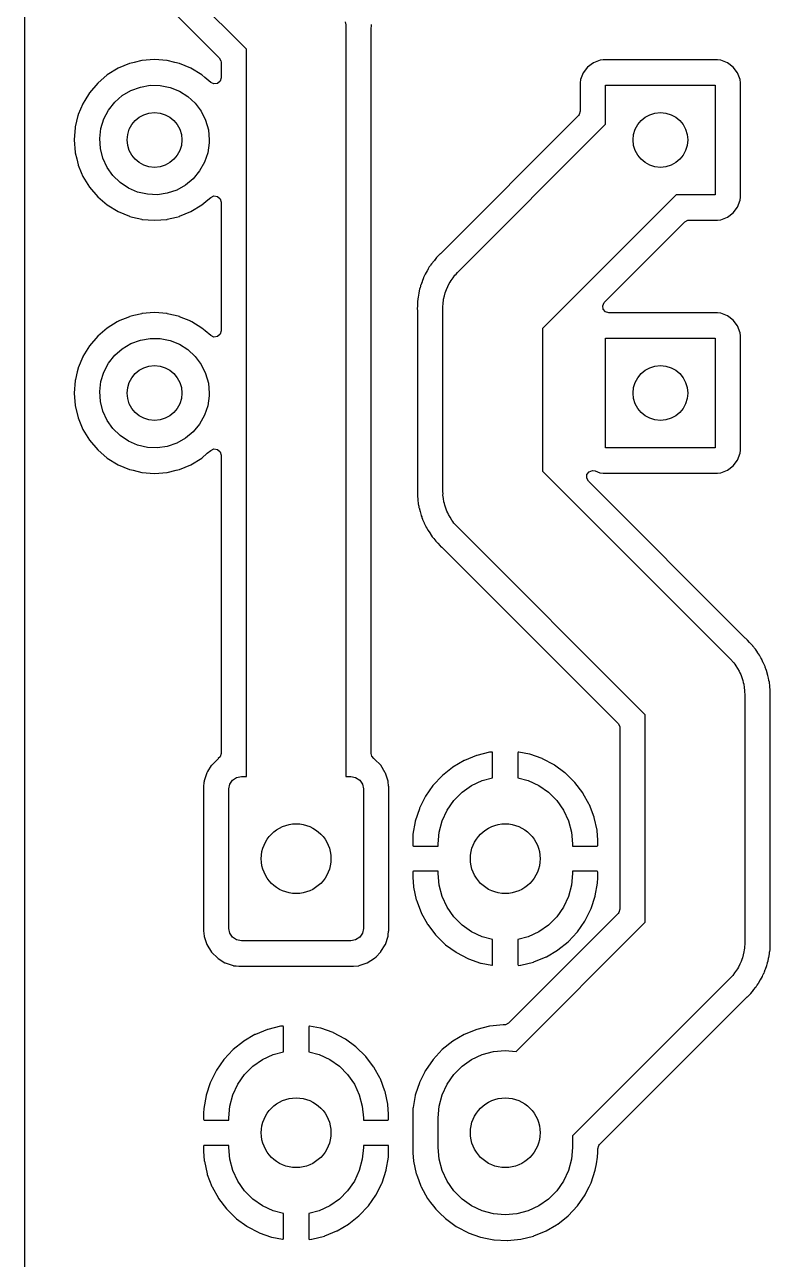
# Model space of a CAD drawing. Extents: x 80 to 223, y -132 to -72.
# Drawn here: x 80.26 to 95.24, y -118.79 to -94 of the extents above; entities that cross this region are included whole.
import ezdxf

# ---------------------------------------------------------------- set-up
doc = ezdxf.new("R2010")
doc.units = 0
doc.layers.add('BLACK', color=7, linetype='CONTINUOUS')

msp = doc.modelspace()

# ---------------------------------------------------------------- linework, layer by layer
at = {"layer": 'BLACK', "linetype": 'CONTINUOUS'}
for p, q in [((80.2645, -127.209), (80.2645, -76.5072)), ((84.716, -94.4962), (82.4828, -92.263)), ((82.22, -92.7193), (84.1706, -94.6699)), ((86.7021, -93.9452), (86.7133, -94.0088)), ((86.7133, -94.0088), (86.7123, -94.0455)), ((86.7123, -94.0455), (86.716, -94.082)), ((86.716, -94.082), (86.716, -109.094)), ((87.2245, -94.1025), (87.2272, -94.0078)), ((87.2245, -94.106), (87.2245, -94.1025)), ((87.2245, -108.634), (87.2245, -94.106)), ((87.2272, -94.0078), (87.2273, -94.0028)), ((87.2272, -94.0078), (87.2272, -94.0078)), ((84.716, -109.094), (84.716, -94.4962)), ((82.1395, -94.8804), (81.9236, -95.0127)), ((82.1441, -94.8785), (82.1395, -94.8804)), ((82.3688, -94.7854), (82.1441, -94.8785)), ((82.1441, -94.8785), (82.1441, -94.8785)), ((82.3734, -94.7835), (82.3688, -94.7854)), ((82.3688, -94.7854), (82.3688, -94.7854)), ((82.4609, -94.7625), (82.3734, -94.7835)), ((82.6148, -94.7255), (82.4609, -94.7625)), ((82.6196, -94.7244), (82.6148, -94.7255)), ((82.6148, -94.7255), (82.6148, -94.7255)), ((82.872, -94.7045), (82.6196, -94.7244)), ((83.1244, -94.7244), (82.872, -94.7045)), ((83.1292, -94.7255), (83.1244, -94.7244)), ((83.2831, -94.7625), (83.1292, -94.7255)), ((83.1292, -94.7255), (83.1292, -94.7255)), ((83.3706, -94.7835), (83.2831, -94.7625)), ((83.3752, -94.7854), (83.3706, -94.7835)), ((83.5999, -94.8785), (83.3752, -94.7854)), ((83.3752, -94.7854), (83.3752, -94.7854)), ((83.6045, -94.8804), (83.5999, -94.8785)), ((83.5999, -94.8785), (83.5999, -94.8785)), ((83.8204, -95.0127), (83.6045, -94.8804)), ((84.1706, -94.6699), (84.2046, -94.7322)), ((84.2046, -94.7322), (84.2075, -94.759)), ((84.2075, -94.759), (84.2075, -95.07)), ((91.5687, -94.8547), (91.4814, -94.9713)), ((91.6853, -94.7674), (91.5687, -94.8547)), ((91.8217, -94.7163), (91.6853, -94.7674)), ((91.8839, -94.7095), (91.8217, -94.7163)), ((94.1801, -94.7095), (91.8839, -94.7095)), ((94.2423, -94.7163), (94.1801, -94.7095)), ((94.3787, -94.7674), (94.2423, -94.7163)), ((94.4953, -94.8547), (94.3787, -94.7674)), ((94.5826, -94.9713), (94.4953, -94.8547)), ((81.9236, -95.0127), (81.7311, -95.1771)), ((83.8828, -95.066), (83.8204, -95.0127)), ((83.9997, -95.1658), (83.8828, -95.066)), ((84.1875, -95.1381), (84.1338, -95.1846)), ((84.2075, -95.07), (84.1875, -95.1381)), ((91.4303, -95.1077), (91.4235, -95.1699)), ((91.4814, -94.9713), (91.4303, -95.1077)), ((94.6337, -95.1077), (94.5826, -94.9713)), ((94.6405, -95.1699), (94.6337, -95.1077)), ((81.5667, -95.3696), (81.4709, -95.526)), ((81.7311, -95.1771), (81.5667, -95.3696)), ((82.2254, -95.4281), (82.3984, -95.3252)), ((82.3984, -95.3252), (82.5873, -95.2555)), ((82.5873, -95.2555), (82.7857, -95.2214)), ((82.7857, -95.2214), (82.987, -95.224)), ((82.987, -95.224), (83.1844, -95.2633)), ((83.1844, -95.2633), (83.3714, -95.3379)), ((83.3714, -95.3379), (83.5416, -95.4453)), ((84.0636, -95.1947), (83.9997, -95.1658)), ((84.1338, -95.1846), (84.0636, -95.1947)), ((91.4235, -95.1699), (91.4235, -95.741)), ((91.932, -96.0038), (91.932, -95.218)), ((91.932, -95.218), (94.132, -95.218)), ((94.132, -95.218), (94.132, -97.418)), ((94.6405, -97.4661), (94.6405, -95.1699)), ((81.4325, -95.5901), (81.3418, -95.8091)), ((81.4344, -95.5855), (81.4325, -95.5901)), ((81.4325, -95.5901), (81.4325, -95.5901)), ((81.4375, -95.5804), (81.4344, -95.5855)), ((81.4709, -95.526), (81.4375, -95.5804)), ((81.9495, -95.7189), (82.0741, -95.5608)), ((82.0741, -95.5608), (82.2254, -95.4281)), ((83.5416, -95.4453), (83.6895, -95.582)), ((83.6895, -95.582), (83.8099, -95.7433)), ((81.335, -95.8299), (81.2814, -96.0531)), ((81.3375, -95.8194), (81.335, -95.8299)), ((81.3418, -95.8091), (81.3375, -95.8194)), ((81.796, -96.0893), (81.8557, -95.897)), ((81.8557, -95.897), (81.9495, -95.7189)), ((83.8099, -95.7433), (83.8989, -95.9238)), ((91.3866, -95.8301), (88.6123, -98.6043)), ((91.4035, -95.8091), (91.3866, -95.8301)), ((91.4235, -95.741), (91.4035, -95.8091)), ((81.2784, -96.0656), (81.2585, -96.318)), ((81.2814, -96.0531), (81.2784, -96.0656)), ((81.7724, -96.2892), (81.796, -96.0893)), ((83.8989, -95.9238), (83.9536, -96.1175)), ((83.9536, -96.1175), (83.972, -96.318)), ((88.9549, -98.9809), (91.932, -96.0038)), ((81.2585, -96.318), (81.2784, -96.5704)), ((81.7855, -96.4901), (81.7724, -96.2892)), ((83.9705, -96.3756), (83.9416, -96.5748)), ((83.972, -96.318), (83.9705, -96.3756)), ((81.2784, -96.5704), (81.2795, -96.5752)), ((81.2795, -96.5752), (81.2795, -96.5752)), ((81.2795, -96.5752), (81.3089, -96.6973)), ((81.8351, -96.6852), (81.7855, -96.4901)), ((83.9416, -96.5748), (83.8769, -96.7654)), ((81.3089, -96.6973), (81.3375, -96.8166)), ((81.3375, -96.8166), (81.3394, -96.8212)), ((81.3394, -96.8212), (81.3394, -96.8212)), ((81.3394, -96.8212), (81.4021, -96.9726)), ((81.9194, -96.868), (81.8351, -96.6852)), ((82.0356, -97.0324), (81.9194, -96.868)), ((83.8769, -96.7654), (83.7785, -96.941)), ((81.4021, -96.9726), (81.4344, -97.0505)), ((81.4344, -97.0505), (81.5667, -97.2664)), ((82.1797, -97.1729), (82.0356, -97.0324)), ((83.6498, -97.0958), (83.495, -97.2245)), ((83.7785, -96.941), (83.6498, -97.0958)), ((81.5667, -97.2664), (81.7311, -97.4589)), ((82.3471, -97.2847), (82.1797, -97.1729)), ((82.5321, -97.3642), (82.3471, -97.2847)), ((82.7284, -97.4086), (82.5321, -97.3642)), ((83.3194, -97.3229), (83.1288, -97.3876)), ((83.495, -97.2245), (83.3194, -97.3229)), ((81.7311, -97.4589), (81.9236, -97.6233)), ((81.9236, -97.6233), (82.1395, -97.7556)), ((82.9296, -97.4165), (82.7284, -97.4086)), ((83.1288, -97.3876), (82.9296, -97.4165)), ((83.6045, -97.7556), (83.8204, -97.6233)), ((83.8204, -97.6233), (83.9396, -97.5215)), ((83.9396, -97.5215), (83.9997, -97.4702)), ((83.9997, -97.4702), (84.0645, -97.4412)), ((84.0645, -97.4412), (84.1347, -97.4518)), ((84.1347, -97.4518), (84.188, -97.4986)), ((84.188, -97.4986), (84.2075, -97.566)), ((84.2075, -97.566), (84.2075, -100.15)), ((93.3462, -97.418), (90.662, -100.102)), ((94.132, -97.418), (93.3462, -97.418)), ((94.5826, -97.6647), (94.6337, -97.5283)), ((94.6337, -97.5283), (94.6405, -97.4661)), ((82.1395, -97.7556), (82.1441, -97.7575)), ((82.1441, -97.7575), (82.1441, -97.7575)), ((82.1441, -97.7575), (82.3688, -97.8506)), ((82.3688, -97.8506), (82.3734, -97.8525)), ((82.3734, -97.8525), (82.4325, -97.8667)), ((82.4325, -97.8667), (82.6148, -97.9105)), ((83.1292, -97.9105), (83.3115, -97.8667)), ((83.3115, -97.8667), (83.3706, -97.8525)), ((83.3706, -97.8525), (83.3752, -97.8506)), ((83.3752, -97.8506), (83.5999, -97.7575)), ((83.5999, -97.7575), (83.6045, -97.7556)), ((83.5999, -97.7575), (83.5999, -97.7575)), ((94.2423, -97.9197), (94.3787, -97.8686)), ((94.3787, -97.8686), (94.4953, -97.7813)), ((94.4953, -97.7813), (94.5826, -97.6647)), ((82.6148, -97.9105), (82.6148, -97.9105)), ((82.6148, -97.9105), (82.6196, -97.9116)), ((82.6196, -97.9116), (82.872, -97.9315)), ((82.872, -97.9315), (83.1244, -97.9116)), ((83.1244, -97.9116), (83.1292, -97.9105)), ((83.1292, -97.9105), (83.1292, -97.9105)), ((91.9089, -99.5744), (93.5199, -97.9634)), ((93.5199, -97.9634), (93.5822, -97.9294)), ((93.5822, -97.9294), (93.609, -97.9265)), ((93.609, -97.9265), (94.1801, -97.9265)), ((94.1801, -97.9265), (94.2423, -97.9197)), ((88.6098, -98.6068), (88.5672, -98.6471)), ((88.6123, -98.6043), (88.6098, -98.6068)), ((88.3899, -98.8682), (88.37, -98.9052)), ((88.4098, -98.8421), (88.3899, -98.8682)), ((88.4175, -98.8308), (88.4098, -98.8421)), ((88.4319, -98.807), (88.4175, -98.8308)), ((88.4345, -98.8027), (88.4319, -98.807)), ((88.4319, -98.807), (88.4319, -98.807)), ((88.4854, -98.7429), (88.4345, -98.8027)), ((88.4896, -98.7378), (88.4854, -98.7429)), ((88.4922, -98.7344), (88.4896, -98.7378)), ((88.5373, -98.6753), (88.4922, -98.7344)), ((88.5672, -98.6471), (88.5373, -98.6753)), ((88.2735, -99.0869), (88.2496, -99.1564)), ((88.2752, -99.0821), (88.2735, -99.0869)), ((88.2735, -99.0869), (88.2735, -99.0869)), ((88.2907, -99.0532), (88.2752, -99.0821)), ((88.2965, -99.0408), (88.2907, -99.0532)), ((88.3069, -99.015), (88.2965, -99.0408)), ((88.3088, -99.0104), (88.3069, -99.015)), ((88.3495, -98.9431), (88.3088, -99.0104)), ((88.3528, -98.9374), (88.3495, -98.9431)), ((88.37, -98.9052), (88.3528, -98.9374)), ((88.8272, -99.1375), (88.868, -99.0875)), ((88.868, -99.0875), (88.905, -99.0346)), ((88.905, -99.0346), (88.9317, -99.0093)), ((88.9317, -99.0093), (88.9549, -98.9809)), ((88.1961, -99.3116), (88.1828, -99.3891)), ((88.2068, -99.2806), (88.1961, -99.3116)), ((88.2106, -99.2675), (88.2068, -99.2806)), ((88.2167, -99.2404), (88.2106, -99.2675)), ((88.2178, -99.2354), (88.2167, -99.2404)), ((88.2473, -99.1626), (88.2178, -99.2354)), ((88.2496, -99.1564), (88.2473, -99.1626)), ((88.7088, -99.3856), (88.7234, -99.3519)), ((88.7234, -99.3519), (88.7335, -99.3166)), ((88.7335, -99.3166), (88.7634, -99.2594)), ((88.7634, -99.2594), (88.7891, -99.2001)), ((88.7891, -99.2001), (88.8101, -99.1701)), ((88.8101, -99.1701), (88.8272, -99.1375)), ((88.1538, -99.5744), (88.1535, -99.5799)), ((88.1535, -99.5799), (88.1535, -99.6361)), ((88.1546, -99.5548), (88.1538, -99.5744)), ((88.1548, -99.5508), (88.1546, -99.5548)), ((88.1546, -99.5548), (88.1546, -99.5548)), ((88.1604, -99.5185), (88.1548, -99.5508)), ((88.162, -99.505), (88.1604, -99.5185)), ((88.1641, -99.4721), (88.162, -99.505)), ((88.1815, -99.3955), (88.1641, -99.4721)), ((88.1828, -99.3891), (88.1815, -99.3955)), ((88.662, -99.688), (88.6675, -99.5835)), ((88.6675, -99.5835), (88.675, -99.5475)), ((88.675, -99.5475), (88.6778, -99.5109)), ((88.6778, -99.5109), (88.6956, -99.4488)), ((88.6956, -99.4488), (88.7088, -99.3856)), ((91.8733, -99.6456), (91.9028, -99.581)), ((91.9028, -99.581), (91.9089, -99.5744)), ((82.3734, -99.8635), (82.3688, -99.8654)), ((82.458, -99.8432), (82.3734, -99.8635)), ((82.6148, -99.8055), (82.458, -99.8432)), ((82.6196, -99.8044), (82.6148, -99.8055)), ((82.6148, -99.8055), (82.6148, -99.8055)), ((82.872, -99.7845), (82.6196, -99.8044)), ((83.1244, -99.8044), (82.872, -99.7845)), ((83.1292, -99.8055), (83.1244, -99.8044)), ((83.286, -99.8432), (83.1292, -99.8055)), ((83.1292, -99.8055), (83.1292, -99.8055)), ((83.3706, -99.8635), (83.286, -99.8432)), ((83.3752, -99.8654), (83.3706, -99.8635)), ((88.1533, -99.644), (88.1488, -99.7144)), ((88.1488, -99.7144), (88.1504, -99.7306)), ((88.1504, -99.7306), (88.1529, -99.756)), ((88.1529, -99.756), (88.1535, -99.7683)), ((88.1535, -99.6361), (88.1533, -99.644)), ((88.1535, -99.7683), (88.1535, -103.354)), ((88.662, -103.378), (88.662, -99.688)), ((91.8834, -99.7158), (91.8733, -99.6456)), ((91.9299, -99.7695), (91.8834, -99.7158)), ((91.998, -99.7895), (91.9299, -99.7695)), ((94.1801, -99.7895), (91.998, -99.7895)), ((94.2423, -99.7963), (94.1801, -99.7895)), ((94.3787, -99.8474), (94.2423, -99.7963)), ((94.4953, -99.9347), (94.3787, -99.8474)), ((81.9236, -100.093), (81.7311, -100.257)), ((82.1218, -99.9712), (81.9236, -100.093)), ((82.1353, -99.963), (82.1218, -99.9712)), ((82.1395, -99.9604), (82.1353, -99.963)), ((82.1441, -99.9585), (82.1395, -99.9604)), ((82.3688, -99.8654), (82.1441, -99.9585)), ((82.1441, -99.9585), (82.1441, -99.9585)), ((82.3688, -99.8654), (82.3688, -99.8654)), ((83.5999, -99.9585), (83.3752, -99.8654)), ((83.3752, -99.8654), (83.3752, -99.8654)), ((83.6045, -99.9604), (83.5999, -99.9585)), ((83.5999, -99.9585), (83.5999, -99.9585)), ((83.6087, -99.963), (83.6045, -99.9604)), ((83.6222, -99.9712), (83.6087, -99.963)), ((83.8204, -100.093), (83.6222, -99.9712)), ((83.8875, -100.15), (83.8204, -100.093)), ((90.662, -100.102), (90.662, -102.964)), ((94.5826, -100.051), (94.4953, -99.9347)), ((94.6337, -100.188), (94.5826, -100.051)), ((81.7311, -100.257), (81.5667, -100.45)), ((82.3984, -100.405), (82.5873, -100.335)), ((82.5873, -100.335), (82.7857, -100.301)), ((82.7857, -100.301), (82.987, -100.304)), ((82.987, -100.304), (83.1844, -100.343)), ((83.1844, -100.343), (83.3714, -100.418)), ((83.9997, -100.246), (83.8875, -100.15)), ((84.0636, -100.275), (83.9997, -100.246)), ((84.1338, -100.265), (84.0636, -100.275)), ((84.1875, -100.218), (84.1338, -100.265)), ((84.2075, -100.15), (84.1875, -100.218)), ((91.932, -102.498), (91.932, -100.298)), ((91.932, -100.298), (94.132, -100.298)), ((94.132, -100.298), (94.132, -102.498)), ((94.6405, -100.25), (94.6337, -100.188)), ((94.6405, -102.546), (94.6405, -100.25)), ((81.5667, -100.45), (81.4344, -100.665)), ((82.0741, -100.641), (82.2254, -100.508)), ((82.2254, -100.508), (82.3984, -100.405)), ((83.3714, -100.418), (83.5416, -100.525)), ((83.5416, -100.525), (83.6895, -100.662)), ((81.4325, -100.67), (81.3394, -100.895)), ((81.4344, -100.665), (81.4325, -100.67)), ((81.4325, -100.67), (81.4325, -100.67)), ((81.8557, -100.977), (81.9495, -100.799)), ((81.9495, -100.799), (82.0741, -100.641)), ((83.6895, -100.662), (83.8099, -100.823)), ((83.8099, -100.823), (83.8989, -101.004)), ((81.3195, -100.975), (81.2831, -101.126)), ((81.3375, -100.899), (81.3195, -100.975)), ((81.3394, -100.895), (81.3375, -100.899)), ((81.796, -101.169), (81.8557, -100.977)), ((83.8989, -101.004), (83.9536, -101.198)), ((81.2784, -101.146), (81.2585, -101.398)), ((81.2831, -101.126), (81.2784, -101.146)), ((81.7724, -101.369), (81.796, -101.169)), ((83.9536, -101.198), (83.972, -101.398)), ((81.2585, -101.398), (81.2784, -101.65)), ((81.7855, -101.57), (81.7724, -101.369)), ((81.8351, -101.765), (81.7855, -101.57)), ((83.9705, -101.456), (83.9416, -101.655)), ((83.972, -101.398), (83.9705, -101.456)), ((81.2784, -101.65), (81.3375, -101.897)), ((81.9194, -101.948), (81.8351, -101.765)), ((83.8769, -101.845), (83.7785, -102.021)), ((83.9416, -101.655), (83.8769, -101.845)), ((81.3375, -101.897), (81.4344, -102.131)), ((82.0356, -102.112), (81.9194, -101.948)), ((83.7785, -102.021), (83.6498, -102.176)), ((81.4344, -102.131), (81.5667, -102.346)), ((82.1797, -102.253), (82.0356, -102.112)), ((82.3471, -102.365), (82.1797, -102.253)), ((83.495, -102.305), (83.3194, -102.403)), ((83.6498, -102.176), (83.495, -102.305)), ((81.5667, -102.346), (81.7311, -102.539)), ((81.7311, -102.539), (81.9236, -102.703)), ((82.5321, -102.444), (82.3471, -102.365)), ((82.7284, -102.489), (82.5321, -102.444)), ((82.9296, -102.496), (82.7284, -102.489)), ((83.1288, -102.468), (82.9296, -102.496)), ((83.3194, -102.403), (83.1288, -102.468)), ((83.9316, -102.608), (83.9997, -102.55)), ((83.9997, -102.55), (84.0645, -102.521)), ((84.0645, -102.521), (84.1347, -102.532)), ((84.1347, -102.532), (84.188, -102.579)), ((84.188, -102.579), (84.2075, -102.646)), ((94.132, -102.498), (91.932, -102.498)), ((94.6337, -102.608), (94.6405, -102.546)), ((81.9236, -102.703), (82.1395, -102.836)), ((82.1395, -102.836), (82.1441, -102.838)), ((82.1441, -102.838), (82.1441, -102.838)), ((82.1441, -102.838), (82.3688, -102.931)), ((83.3752, -102.931), (83.5999, -102.838)), ((83.5999, -102.838), (83.6045, -102.836)), ((83.5999, -102.838), (83.5999, -102.838)), ((83.6045, -102.836), (83.8204, -102.703)), ((83.8204, -102.703), (83.9316, -102.608)), ((84.2075, -102.646), (84.2075, -108.635)), ((94.4953, -102.861), (94.5826, -102.745)), ((94.5826, -102.745), (94.6337, -102.608)), ((82.3688, -102.931), (82.3734, -102.933)), ((82.3734, -102.933), (82.4405, -102.949)), ((82.4405, -102.949), (82.6148, -102.99)), ((82.6148, -102.99), (82.6148, -102.99)), ((82.6148, -102.99), (82.6196, -102.992)), ((82.6196, -102.992), (82.872, -103.011)), ((82.872, -103.011), (83.1244, -102.992)), ((83.1244, -102.992), (83.1292, -102.99)), ((83.1292, -102.99), (83.3035, -102.949)), ((83.1292, -102.99), (83.1292, -102.99)), ((83.3035, -102.949), (83.3706, -102.933)), ((83.3706, -102.933), (83.3752, -102.931)), ((90.662, -102.964), (94.4331, -106.735)), ((91.5516, -103.106), (91.5567, -103.035)), ((91.5567, -103.035), (91.5993, -102.978)), ((91.5993, -102.978), (91.6658, -102.954)), ((91.6658, -102.954), (91.719, -102.961)), ((91.719, -102.961), (91.8143, -102.997)), ((91.8143, -102.997), (91.8143, -102.997)), ((91.8143, -102.997), (91.8217, -103)), ((91.8217, -103), (91.8839, -103.006)), ((91.8839, -103.006), (94.1801, -103.006)), ((94.1801, -103.006), (94.2423, -103)), ((94.2423, -103), (94.3787, -102.949)), ((94.3787, -102.949), (94.4953, -102.861)), ((91.5857, -103.168), (91.5516, -103.106)), ((94.7359, -106.319), (91.5857, -103.168)), ((88.1535, -103.358), (88.1507, -103.457)), ((88.1507, -103.457), (88.1513, -103.462)), ((88.1513, -103.462), (88.1611, -103.535)), ((88.1535, -103.354), (88.1535, -103.358)), ((88.1611, -103.535), (88.1618, -103.542)), ((88.1618, -103.542), (88.1681, -103.62)), ((88.6657, -103.415), (88.662, -103.378)), ((88.6647, -103.451), (88.6657, -103.415)), ((88.6759, -103.515), (88.6647, -103.451)), ((88.6824, -103.579), (88.6759, -103.515)), ((88.6934, -103.614), (88.6824, -103.579)), ((88.1681, -103.62), (88.1759, -103.652)), ((88.1759, -103.652), (88.1784, -103.665)), ((88.1784, -103.665), (88.1828, -103.698)), ((88.1828, -103.698), (88.1842, -103.703)), ((88.1842, -103.703), (88.1842, -103.703)), ((88.1842, -103.703), (88.2055, -103.773)), ((88.2055, -103.773), (88.2072, -103.779)), ((88.2072, -103.779), (88.226, -103.856)), ((88.6998, -103.65), (88.6934, -103.614)), ((88.7236, -103.71), (88.6998, -103.65)), ((88.7429, -103.772), (88.7236, -103.71)), ((88.7607, -103.804), (88.7429, -103.772)), ((88.7742, -103.838), (88.7607, -103.804)), ((88.226, -103.856), (88.2279, -103.86)), ((88.2279, -103.86), (88.2388, -103.886)), ((88.2388, -103.886), (88.2434, -103.899)), ((88.2434, -103.899), (88.2529, -103.93)), ((88.2529, -103.93), (88.2552, -103.935)), ((88.2552, -103.935), (88.2552, -103.935)), ((88.2552, -103.935), (88.2874, -104.001)), ((88.2874, -104.001), (88.2901, -104.007)), ((88.2901, -104.007), (88.3208, -104.079)), ((88.8095, -103.892), (88.7742, -103.838)), ((88.8409, -103.949), (88.8095, -103.892)), ((88.8647, -103.977), (88.8409, -103.949)), ((88.8849, -104.007), (88.8647, -103.977)), ((88.9549, -104.085), (88.8849, -104.007)), ((88.3208, -104.079), (88.3235, -104.083)), ((88.3235, -104.083), (88.3383, -104.107)), ((88.3383, -104.107), (88.3449, -104.119)), ((88.3449, -104.119), (88.3593, -104.148)), ((88.3593, -104.148), (88.3623, -104.153)), ((88.3623, -104.153), (88.3623, -104.153)), ((88.3623, -104.153), (88.4046, -104.213)), ((88.4046, -104.213), (88.4083, -104.218)), ((88.4083, -104.218), (88.4502, -104.285)), ((88.4502, -104.285), (88.4535, -104.288)), ((88.4535, -104.288), (88.4535, -104.288)), ((88.4535, -104.288), (88.4719, -104.309)), ((88.4719, -104.309), (88.4803, -104.32)), ((88.4803, -104.32), (88.4993, -104.347)), ((92.726, -107.856), (88.9549, -104.085)), ((88.4993, -104.347), (88.5189, -104.368)), ((88.5189, -104.368), (88.5586, -104.408)), ((88.5586, -104.408), (88.564, -104.414)), ((88.564, -104.414), (88.6073, -104.463)), ((88.6073, -104.463), (88.6074, -104.463)), ((88.6074, -104.463), (88.6107, -104.467)), ((88.6107, -104.467), (88.6146, -104.47)), ((88.6146, -104.47), (88.6146, -104.47)), ((88.6146, -104.47), (88.643, -104.493)), ((88.643, -104.493), (88.6521, -104.501)), ((88.6521, -104.501), (92.1806, -108.03)), ((94.745, -106.327), (94.7359, -106.319)), ((94.7773, -106.353), (94.745, -106.327)), ((94.7806, -106.357), (94.7773, -106.353)), ((94.824, -106.406), (94.7806, -106.357)), ((94.7806, -106.357), (94.7806, -106.357)), ((94.8294, -106.412), (94.824, -106.406)), ((94.8691, -106.452), (94.8294, -106.412)), ((94.8887, -106.473), (94.8691, -106.452)), ((94.891, -106.476), (94.8887, -106.473)), ((94.9077, -106.5), (94.891, -106.476)), ((94.9161, -106.511), (94.9077, -106.5)), ((94.9345, -106.532), (94.9161, -106.511)), ((94.9378, -106.535), (94.9345, -106.532)), ((94.9345, -106.532), (94.9345, -106.532)), ((94.9405, -106.54), (94.9378, -106.535)), ((94.9797, -106.602), (94.9405, -106.54)), ((94.9405, -106.54), (94.9405, -106.54)), ((94.4331, -106.735), (94.5031, -106.813)), ((94.9834, -106.607), (94.9797, -106.602)), ((95.0218, -106.662), (94.9834, -106.607)), ((95.0287, -106.672), (95.0218, -106.662)), ((95.0431, -106.701), (95.0287, -106.672)), ((95.0497, -106.713), (95.0431, -106.701)), ((95.0672, -106.741), (95.0497, -106.713)), ((95.0692, -106.745), (95.0672, -106.741)), ((95.0979, -106.813), (95.0692, -106.745)), ((94.5031, -106.813), (94.5233, -106.843)), ((94.5233, -106.843), (94.5471, -106.871)), ((94.5471, -106.871), (94.5785, -106.928)), ((94.5785, -106.928), (94.6138, -106.982)), ((94.6138, -106.982), (94.6273, -107.016)), ((94.6273, -107.016), (94.6451, -107.048)), ((94.6451, -107.048), (94.6644, -107.11)), ((95.1006, -106.819), (95.0979, -106.813)), ((95.1328, -106.885), (95.1006, -106.819)), ((95.1351, -106.89), (95.1328, -106.885)), ((95.1328, -106.885), (95.1328, -106.885)), ((95.1384, -106.901), (95.1351, -106.89)), ((95.1446, -106.921), (95.1384, -106.901)), ((95.1492, -106.934), (95.1446, -106.921)), ((95.162, -106.964), (95.1492, -106.934)), ((95.1632, -106.969), (95.162, -106.964)), ((95.1808, -107.041), (95.1632, -106.969)), ((95.1825, -107.047), (95.1808, -107.041)), ((95.1893, -107.07), (95.1825, -107.047)), ((94.6644, -107.11), (94.6882, -107.17)), ((94.6882, -107.17), (94.6946, -107.206)), ((94.6946, -107.206), (94.7056, -107.241)), ((94.7056, -107.241), (94.7121, -107.305)), ((95.2052, -107.122), (95.1893, -107.07)), ((95.2059, -107.127), (95.2052, -107.122)), ((95.2096, -107.155), (95.2059, -107.127)), ((95.2121, -107.168), (95.2096, -107.155)), ((95.2199, -107.2), (95.2121, -107.168)), ((95.2203, -107.205), (95.2199, -107.2)), ((95.2262, -107.278), (95.2203, -107.205)), ((95.2203, -107.205), (95.2203, -107.205)), ((95.2269, -107.285), (95.2262, -107.278)), ((95.2373, -107.363), (95.2269, -107.285)), ((94.7121, -107.305), (94.7233, -107.369)), ((94.7233, -107.369), (94.7223, -107.405)), ((94.7223, -107.405), (94.726, -107.442)), ((94.726, -107.442), (94.726, -112.434)), ((95.2345, -107.462), (95.2372, -107.368)), ((95.2345, -107.466), (95.2345, -107.462)), ((95.2345, -112.354), (95.2345, -107.466)), ((95.2372, -107.368), (95.2373, -107.363)), ((95.2372, -107.368), (95.2372, -107.368)), ((92.1806, -108.03), (92.2146, -108.092)), ((92.726, -112.02), (92.726, -107.856)), ((92.2146, -108.092), (92.2175, -108.119)), ((92.2175, -108.119), (92.2175, -111.757)), ((84.1417, -108.746), (84.0167, -108.871)), ((84.1479, -108.742), (84.1417, -108.746)), ((84.1536, -108.737), (84.1479, -108.742)), ((84.1875, -108.703), (84.1531, -108.736)), ((84.1531, -108.736), (84.1536, -108.737)), ((84.2075, -108.635), (84.1875, -108.703)), ((87.2369, -108.689), (87.2245, -108.634)), ((87.2784, -108.735), (87.2369, -108.689)), ((87.2773, -108.736), (87.2784, -108.735)), ((87.2831, -108.741), (87.2773, -108.736)), ((87.2893, -108.745), (87.2831, -108.741)), ((87.4145, -108.87), (87.2893, -108.745)), ((89.0895, -108.775), (88.8647, -108.906)), ((89.0977, -108.771), (89.0895, -108.775)), ((89.3392, -108.673), (89.0977, -108.771)), ((89.3478, -108.67), (89.3392, -108.673)), ((89.6009, -108.608), (89.3478, -108.67)), ((89.6099, -108.607), (89.6009, -108.608)), ((89.6455, -108.603), (89.6099, -108.607)), ((89.6577, -108.605), (89.6455, -108.603)), ((89.662, -108.62), (89.6577, -108.605)), ((89.662, -109.12), (89.662, -108.62)), ((90.1749, -108.605), (90.17, -108.62)), ((90.17, -108.62), (90.17, -109.12)), ((90.1878, -108.604), (90.1749, -108.605)), ((90.4031, -108.646), (90.1878, -108.604)), ((90.4119, -108.649), (90.4031, -108.646)), ((90.6575, -108.735), (90.4119, -108.649)), ((90.6659, -108.739), (90.6575, -108.735)), ((90.8964, -108.86), (90.6659, -108.739)), ((83.9239, -109.021), (83.9113, -109.059)), ((83.9391, -108.997), (83.9239, -109.021)), ((84.0129, -108.877), (83.9391, -108.997)), ((84.0167, -108.871), (84.0129, -108.877)), ((84.0129, -108.877), (84.0129, -108.877)), ((87.5075, -109.02), (87.4145, -108.87)), ((87.5099, -109.027), (87.5075, -109.02)), ((87.5568, -109.168), (87.5099, -109.027)), ((88.8572, -108.912), (88.6538, -109.074)), ((88.8647, -108.906), (88.8572, -108.912)), ((90.9042, -108.865), (90.8964, -108.86)), ((91.1148, -109.018), (90.9042, -108.865)), ((91.1217, -109.024), (91.1148, -109.018)), ((91.308, -109.206), (91.1217, -109.024)), ((83.8654, -109.217), (83.8575, -109.294)), ((83.8675, -109.196), (83.8654, -109.217)), ((83.8682, -109.189), (83.8675, -109.196)), ((83.8675, -109.196), (83.8675, -109.196)), ((83.8712, -109.18), (83.8682, -109.189)), ((83.9113, -109.059), (83.8712, -109.18)), ((84.366, -109.344), (84.385, -109.248)), ((84.385, -109.248), (84.4392, -109.167)), ((84.4392, -109.167), (84.5203, -109.113)), ((84.5203, -109.113), (84.616, -109.094)), ((84.616, -109.094), (84.716, -109.094)), ((86.716, -109.094), (86.816, -109.094)), ((86.816, -109.094), (86.9117, -109.113)), ((86.9117, -109.113), (86.9928, -109.167)), ((86.9928, -109.167), (87.047, -109.248)), ((87.047, -109.248), (87.066, -109.344)), ((87.5635, -109.188), (87.5568, -109.168)), ((87.5642, -109.195), (87.5635, -109.188)), ((87.5742, -109.29), (87.5642, -109.195)), ((87.5642, -109.195), (87.5642, -109.195)), ((88.4636, -109.278), (88.3151, -109.492)), ((88.4693, -109.271), (88.4636, -109.278)), ((88.6471, -109.08), (88.4693, -109.271)), ((88.6538, -109.074), (88.6471, -109.08)), ((89.0482, -109.41), (89.241, -109.275)), ((89.241, -109.275), (89.4543, -109.175)), ((89.4543, -109.175), (89.662, -109.12)), ((90.17, -109.12), (90.3777, -109.175)), ((90.3777, -109.175), (90.591, -109.275)), ((90.591, -109.275), (90.7838, -109.41)), ((91.3141, -109.213), (91.308, -109.206)), ((91.4721, -109.42), (91.3141, -109.213)), ((83.8575, -109.294), (83.8575, -112.194)), ((84.366, -112.144), (84.366, -109.344)), ((87.066, -109.344), (87.066, -112.144)), ((87.5745, -109.294), (87.5742, -109.29)), ((87.5745, -112.194), (87.5745, -109.294)), ((88.3104, -109.5), (88.1944, -109.733)), ((88.3151, -109.492), (88.3104, -109.5)), ((88.8818, -109.576), (89.0482, -109.41)), ((90.7838, -109.41), (90.9502, -109.576)), ((91.4771, -109.428), (91.4721, -109.42)), ((91.6036, -109.656), (91.4771, -109.428)), ((88.1909, -109.741), (88.1098, -109.989)), ((88.1944, -109.733), (88.1909, -109.741)), ((88.6474, -109.982), (88.7469, -109.769)), ((88.7469, -109.769), (88.8818, -109.576)), ((90.9502, -109.576), (91.0851, -109.769)), ((91.0851, -109.769), (91.1846, -109.982)), ((91.6074, -109.664), (91.6036, -109.656)), ((91.6997, -109.908), (91.6074, -109.664)), ((88.1076, -109.998), (88.0629, -110.255)), ((88.1098, -109.989), (88.1076, -109.998)), ((88.5865, -110.21), (88.6474, -109.982)), ((91.1846, -109.982), (91.2455, -110.21)), ((91.7023, -109.916), (91.6997, -109.908)), ((91.7585, -110.171), (91.7023, -109.916)), ((88.062, -110.263), (88.0581, -110.343)), ((88.0629, -110.255), (88.062, -110.263)), ((88.566, -110.444), (88.5865, -110.21)), ((91.2455, -110.21), (91.266, -110.444)), ((91.7598, -110.18), (91.7585, -110.171)), ((91.7738, -110.373), (91.7598, -110.18)), ((88.0581, -110.343), (88.058, -110.346)), ((88.058, -110.346), (88.058, -110.472)), ((88.058, -110.472), (88.0625, -110.487)), ((88.0625, -110.487), (88.0639, -110.488)), ((88.0639, -110.488), (88.0715, -110.49)), ((88.0715, -110.49), (88.566, -110.49)), ((88.566, -110.49), (88.566, -110.444)), ((91.266, -110.444), (91.266, -110.49)), ((91.266, -110.49), (91.7559, -110.49)), ((91.7559, -110.49), (91.7711, -110.486)), ((91.7711, -110.486), (91.7723, -110.484)), ((91.7723, -110.484), (91.774, -110.476)), ((91.774, -110.378), (91.7738, -110.373)), ((91.774, -110.476), (91.774, -110.378)), ((88.0597, -111.004), (88.058, -111.012)), ((88.058, -111.012), (88.058, -111.11)), ((88.0609, -111.002), (88.0597, -111.004)), ((88.0761, -110.998), (88.0609, -111.002)), ((88.566, -110.998), (88.0761, -110.998)), ((88.566, -111.044), (88.566, -110.998)), ((91.7605, -110.998), (91.266, -110.998)), ((91.266, -110.998), (91.266, -111.044)), ((91.7681, -111), (91.7605, -110.998)), ((91.7695, -111.001), (91.7681, -111)), ((91.774, -111.016), (91.7695, -111.001)), ((91.774, -111.142), (91.774, -111.016)), ((88.058, -111.11), (88.0582, -111.115)), ((88.0582, -111.115), (88.0722, -111.308)), ((88.5865, -111.278), (88.566, -111.044)), ((91.266, -111.044), (91.2455, -111.278)), ((91.7244, -111.49), (91.7691, -111.233)), ((91.7691, -111.233), (91.7699, -111.225)), ((91.7699, -111.225), (91.7739, -111.145)), ((91.7739, -111.145), (91.774, -111.142)), ((88.0722, -111.308), (88.0735, -111.317)), ((88.0735, -111.317), (88.1297, -111.572)), ((88.6474, -111.506), (88.5865, -111.278)), ((88.7469, -111.719), (88.6474, -111.506)), ((91.1846, -111.506), (91.0851, -111.719)), ((91.2455, -111.278), (91.1846, -111.506)), ((91.6411, -111.747), (91.7222, -111.499)), ((91.7222, -111.499), (91.7244, -111.49)), ((88.1297, -111.572), (88.1323, -111.58)), ((88.1323, -111.58), (88.2246, -111.824)), ((88.8818, -111.912), (88.7469, -111.719)), ((91.0851, -111.719), (90.9502, -111.912)), ((91.5216, -111.988), (91.6376, -111.755)), ((91.6376, -111.755), (91.6411, -111.747)), ((92.2175, -111.757), (92.1975, -111.825)), ((88.2246, -111.824), (88.2284, -111.832)), ((88.2284, -111.832), (88.3549, -112.06)), ((89.0482, -112.078), (88.8818, -111.912)), ((92.1806, -111.846), (89.9818, -114.045)), ((90.9502, -111.912), (90.7838, -112.078)), ((91.3684, -112.21), (91.5169, -111.996)), ((91.5169, -111.996), (91.5216, -111.988)), ((92.1975, -111.825), (92.1806, -111.846)), ((83.8575, -112.194), (83.8685, -112.3)), ((84.385, -112.24), (84.366, -112.144)), ((84.4392, -112.321), (84.385, -112.24)), ((87.047, -112.24), (86.9928, -112.321)), ((87.066, -112.144), (87.047, -112.24)), ((87.5663, -112.275), (87.5742, -112.198)), ((87.5742, -112.198), (87.5745, -112.194)), ((88.3549, -112.06), (88.3599, -112.068)), ((88.3599, -112.068), (88.5179, -112.275)), ((89.241, -112.213), (89.0482, -112.078)), ((89.4543, -112.313), (89.241, -112.213)), ((90.1328, -114.613), (92.726, -112.02)), ((90.591, -112.213), (90.3777, -112.313)), ((90.7838, -112.078), (90.591, -112.213)), ((91.1849, -112.408), (91.3627, -112.217)), ((91.3627, -112.217), (91.3684, -112.21)), ((83.8685, -112.3), (83.8707, -112.307)), ((83.8707, -112.307), (83.8707, -112.307)), ((83.8707, -112.307), (83.9105, -112.426)), ((83.9105, -112.426), (83.9244, -112.468)), ((83.9244, -112.468), (84.0175, -112.618)), ((84.5203, -112.375), (84.4392, -112.321)), ((84.616, -112.394), (84.5203, -112.375)), ((86.816, -112.394), (84.616, -112.394)), ((86.9117, -112.375), (86.816, -112.394)), ((86.9928, -112.321), (86.9117, -112.375)), ((87.4196, -112.61), (87.5043, -112.473)), ((87.5043, -112.473), (87.5081, -112.467)), ((87.5043, -112.473), (87.5043, -112.473)), ((87.5081, -112.467), (87.5638, -112.299)), ((87.5638, -112.299), (87.5663, -112.275)), ((88.5179, -112.275), (88.524, -112.282)), ((88.524, -112.282), (88.7103, -112.464)), ((88.7103, -112.464), (88.7172, -112.47)), ((88.7172, -112.47), (88.9278, -112.623)), ((89.662, -112.368), (89.4543, -112.313)), ((89.662, -112.868), (89.662, -112.368)), ((90.3777, -112.313), (90.17, -112.368)), ((90.17, -112.368), (90.17, -112.868)), ((90.9748, -112.576), (91.1782, -112.414)), ((91.1782, -112.414), (91.1849, -112.408)), ((94.726, -112.434), (94.7205, -112.539)), ((95.2351, -112.366), (95.2345, -112.354)), ((95.2345, -112.486), (95.2347, -112.478)), ((95.2345, -112.542), (95.2345, -112.486)), ((95.2347, -112.478), (95.2389, -112.413)), ((95.2392, -112.408), (95.2351, -112.366)), ((95.2389, -112.413), (95.2392, -112.408)), ((84.0175, -112.618), (84.1427, -112.743)), ((84.1427, -112.743), (84.1489, -112.747)), ((84.1489, -112.747), (84.1489, -112.747)), ((84.1489, -112.747), (84.2861, -112.832)), ((87.1399, -112.836), (87.2903, -112.742)), ((87.2903, -112.742), (87.3216, -112.711)), ((87.3216, -112.711), (87.4101, -112.622)), ((87.4101, -112.622), (87.4153, -112.617)), ((87.4153, -112.617), (87.4196, -112.61)), ((88.9278, -112.623), (88.9356, -112.628)), ((88.9356, -112.628), (89.1661, -112.749)), ((89.1661, -112.749), (89.1745, -112.753)), ((90.4928, -112.815), (90.7343, -112.717)), ((90.7343, -112.717), (90.7425, -112.713)), ((90.7425, -112.713), (90.9673, -112.582)), ((90.9673, -112.582), (90.9748, -112.576)), ((94.6792, -112.736), (94.6646, -112.77)), ((94.6924, -112.673), (94.6792, -112.736)), ((94.7102, -112.611), (94.6924, -112.673)), ((94.713, -112.574), (94.7102, -112.611)), ((94.7205, -112.539), (94.713, -112.574)), ((95.1927, -112.805), (95.2052, -112.733)), ((95.2052, -112.733), (95.2065, -112.726)), ((95.2065, -112.726), (95.2228, -112.655)), ((95.2228, -112.655), (95.2239, -112.65)), ((95.2228, -112.655), (95.2228, -112.655)), ((95.2239, -112.65), (95.226, -112.617)), ((95.226, -112.617), (95.2276, -112.604)), ((95.2276, -112.604), (95.2332, -112.571)), ((95.2332, -112.571), (95.2345, -112.542)), ((84.2861, -112.832), (84.2933, -112.836)), ((84.2933, -112.836), (84.3287, -112.848)), ((84.3287, -112.848), (84.4546, -112.89)), ((84.4546, -112.89), (84.4546, -112.89)), ((84.4546, -112.89), (84.4611, -112.892)), ((84.4611, -112.892), (84.468, -112.892)), ((84.468, -112.892), (84.468, -112.892)), ((84.468, -112.892), (84.511, -112.897)), ((84.511, -112.897), (84.5656, -112.902)), ((84.5656, -112.902), (86.8664, -112.902)), ((86.8664, -112.902), (86.8696, -112.902)), ((86.8696, -112.902), (86.9653, -112.892)), ((86.8696, -112.902), (86.8696, -112.902)), ((86.9653, -112.892), (86.9653, -112.892)), ((86.9653, -112.892), (86.9722, -112.892)), ((86.9722, -112.892), (86.9787, -112.889)), ((86.9787, -112.889), (87.1218, -112.842)), ((86.9787, -112.889), (86.9787, -112.889)), ((87.1218, -112.842), (87.1399, -112.836)), ((89.1745, -112.753), (89.4201, -112.839)), ((89.4201, -112.839), (89.4289, -112.842)), ((89.4289, -112.842), (89.6442, -112.884)), ((89.6442, -112.884), (89.6571, -112.883)), ((89.6571, -112.883), (89.6619, -112.868)), ((89.6619, -112.868), (89.662, -112.868)), ((90.17, -112.868), (90.1743, -112.883)), ((90.1743, -112.883), (90.1865, -112.885)), ((90.1865, -112.885), (90.2221, -112.881)), ((90.2221, -112.881), (90.2311, -112.88)), ((90.2311, -112.88), (90.4842, -112.818)), ((90.4842, -112.818), (90.4928, -112.815)), ((94.5608, -112.984), (94.52, -113.035)), ((94.5779, -112.952), (94.5608, -112.984)), ((94.5989, -112.922), (94.5779, -112.952)), ((94.6246, -112.863), (94.5989, -112.922)), ((94.6545, -112.805), (94.6246, -112.863)), ((94.6646, -112.77), (94.6545, -112.805)), ((95.1203, -113.018), (95.1384, -112.966)), ((95.1384, -112.966), (95.1407, -112.959)), ((95.1407, -112.959), (95.1683, -112.891)), ((95.1683, -112.891), (95.1702, -112.887)), ((95.1683, -112.891), (95.1683, -112.891)), ((95.1702, -112.887), (95.1762, -112.86)), ((95.1762, -112.86), (95.1774, -112.855)), ((95.1774, -112.855), (95.1812, -112.841)), ((95.1812, -112.841), (95.1858, -112.828)), ((95.1858, -112.828), (95.1919, -112.81)), ((95.1919, -112.81), (95.1927, -112.805)), ((95.1927, -112.805), (95.1927, -112.805)), ((94.4331, -113.141), (91.266, -116.308)), ((94.4563, -113.113), (94.4331, -113.141)), ((94.483, -113.087), (94.4563, -113.113)), ((94.52, -113.035), (94.483, -113.087)), ((94.9981, -113.254), (95.0051, -113.241)), ((95.0051, -113.241), (95.0352, -113.185)), ((95.0352, -113.185), (95.0385, -113.179)), ((95.0385, -113.179), (95.0418, -113.174)), ((95.0418, -113.174), (95.0792, -113.112)), ((95.0792, -113.112), (95.0811, -113.107)), ((95.0811, -113.107), (95.0915, -113.081)), ((95.0811, -113.107), (95.0811, -113.107)), ((95.0915, -113.081), (95.0973, -113.069)), ((95.0973, -113.069), (95.1104, -113.044)), ((95.1104, -113.044), (95.1128, -113.04)), ((95.1104, -113.044), (95.1104, -113.044)), ((95.1128, -113.04), (95.1203, -113.018)), ((94.7782, -113.515), (94.847, -113.45)), ((94.847, -113.45), (94.8507, -113.447)), ((94.847, -113.45), (94.847, -113.45)), ((94.8507, -113.447), (94.8984, -113.384)), ((94.8984, -113.384), (94.9026, -113.379)), ((94.9026, -113.379), (94.9502, -113.323)), ((94.9502, -113.323), (94.9535, -113.319)), ((94.9502, -113.323), (94.9502, -113.323)), ((94.9535, -113.319), (94.9561, -113.315)), ((94.9561, -113.315), (94.9705, -113.291)), ((94.9561, -113.315), (94.9561, -113.315)), ((94.9705, -113.291), (94.9782, -113.28)), ((94.9782, -113.28), (94.9981, -113.254)), ((91.8114, -116.482), (94.7757, -113.518)), ((94.7757, -113.518), (94.7782, -113.515)), ((85.1392, -114.173), (84.8977, -114.271)), ((85.1478, -114.17), (85.1392, -114.173)), ((85.4009, -114.108), (85.1478, -114.17)), ((85.4099, -114.107), (85.4009, -114.108)), ((85.4455, -114.103), (85.4099, -114.107)), ((85.4577, -114.105), (85.4455, -114.103)), ((85.462, -114.12), (85.4577, -114.105)), ((85.462, -114.62), (85.462, -114.12)), ((85.9749, -114.105), (85.97, -114.12)), ((85.97, -114.12), (85.97, -114.62)), ((85.9878, -114.104), (85.9749, -114.105)), ((86.2031, -114.146), (85.9878, -114.104)), ((86.2119, -114.149), (86.2031, -114.146)), ((86.4575, -114.235), (86.2119, -114.149)), ((86.4659, -114.239), (86.4575, -114.235)), ((89.3432, -114.171), (89.0933, -114.272)), ((89.3477, -114.17), (89.3432, -114.171)), ((89.6008, -114.108), (89.3477, -114.17)), ((89.6052, -114.107), (89.6008, -114.108)), ((89.6008, -114.108), (89.6008, -114.108)), ((89.8737, -114.081), (89.6052, -114.107)), ((89.8783, -114.081), (89.8737, -114.081)), ((89.8864, -114.082), (89.8783, -114.081)), ((89.8783, -114.081), (89.8783, -114.081)), ((89.9195, -114.079), (89.8864, -114.082)), ((89.9818, -114.045), (89.9195, -114.079)), ((84.6572, -114.412), (84.4538, -114.574)), ((84.6647, -114.406), (84.6572, -114.412)), ((84.8895, -114.275), (84.6647, -114.406)), ((84.8977, -114.271), (84.8895, -114.275)), ((86.6964, -114.36), (86.4659, -114.239)), ((86.7042, -114.365), (86.6964, -114.36)), ((86.9148, -114.518), (86.7042, -114.365)), ((88.8605, -114.408), (88.6499, -114.577)), ((89.0933, -114.272), (88.8605, -114.408)), ((84.4471, -114.58), (84.2693, -114.771)), ((84.4538, -114.574), (84.4471, -114.58)), ((85.041, -114.775), (85.2543, -114.675)), ((85.2543, -114.675), (85.462, -114.62)), ((85.97, -114.62), (86.1777, -114.675)), ((86.1777, -114.675), (86.391, -114.775)), ((86.9217, -114.524), (86.9148, -114.518)), ((87.108, -114.706), (86.9217, -114.524)), ((87.1141, -114.713), (87.108, -114.706)), ((87.2721, -114.92), (87.1141, -114.713)), ((88.6499, -114.577), (88.4658, -114.774)), ((89.241, -114.775), (89.4543, -114.675)), ((89.4543, -114.675), (89.6816, -114.615)), ((89.6816, -114.615), (89.916, -114.594)), ((89.916, -114.594), (90.1328, -114.613)), ((84.2636, -114.778), (84.1151, -114.992)), ((84.2693, -114.771), (84.2636, -114.778)), ((84.6818, -115.076), (84.8482, -114.91)), ((84.8482, -114.91), (85.041, -114.775)), ((86.391, -114.775), (86.5838, -114.91)), ((86.5838, -114.91), (86.7502, -115.076)), ((87.2771, -114.928), (87.2721, -114.92)), ((87.4036, -115.156), (87.2771, -114.928)), ((88.4658, -114.774), (88.312, -114.995)), ((88.8818, -115.076), (89.0482, -114.91)), ((89.0482, -114.91), (89.241, -114.775)), ((84.1104, -115), (83.9944, -115.233)), ((84.1151, -114.992), (84.1104, -115)), ((84.5469, -115.269), (84.6818, -115.076)), ((86.7502, -115.076), (86.8851, -115.269)), ((87.4074, -115.164), (87.4036, -115.156)), ((87.4997, -115.408), (87.4074, -115.164)), ((88.2977, -115.024), (88.1919, -115.237)), ((88.31, -115), (88.2977, -115.024)), ((88.312, -114.995), (88.31, -114.999)), ((88.31, -114.999), (88.31, -115)), ((88.7469, -115.269), (88.8818, -115.076)), ((83.9909, -115.241), (83.9098, -115.489)), ((83.9944, -115.233), (83.9909, -115.241)), ((84.4474, -115.482), (84.5469, -115.269)), ((86.8851, -115.269), (86.9846, -115.482)), ((87.5023, -115.416), (87.4997, -115.408)), ((87.5585, -115.671), (87.5023, -115.416)), ((88.1159, -115.469), (88.1079, -115.493)), ((88.1905, -115.241), (88.1159, -115.469)), ((88.1919, -115.237), (88.1905, -115.241)), ((88.1905, -115.241), (88.1905, -115.241)), ((88.6474, -115.482), (88.7469, -115.269)), ((83.9076, -115.498), (83.8629, -115.755)), ((83.9098, -115.489), (83.9076, -115.498)), ((84.366, -115.944), (84.3865, -115.71)), ((84.3865, -115.71), (84.4474, -115.482)), ((86.9846, -115.482), (87.0455, -115.71)), ((87.0455, -115.71), (87.066, -115.944)), ((87.5598, -115.68), (87.5585, -115.671)), ((87.5738, -115.873), (87.5598, -115.68)), ((88.1071, -115.498), (88.0651, -115.74)), ((88.1079, -115.493), (88.1071, -115.498)), ((88.1071, -115.498), (88.1071, -115.498)), ((88.566, -115.944), (88.5865, -115.71)), ((88.5865, -115.71), (88.6474, -115.482)), ((83.8581, -115.843), (83.858, -115.846)), ((83.858, -115.846), (83.858, -115.972)), ((83.858, -115.972), (83.8625, -115.987)), ((83.862, -115.763), (83.8581, -115.843)), ((83.8629, -115.755), (83.862, -115.763)), ((84.366, -115.99), (84.366, -115.944)), ((87.066, -115.944), (87.066, -115.99)), ((87.574, -115.878), (87.5738, -115.873)), ((87.574, -115.976), (87.574, -115.878)), ((88.0589, -115.816), (88.0575, -115.844)), ((88.0575, -115.844), (88.0575, -116.613)), ((88.0616, -115.763), (88.0589, -115.816)), ((88.0617, -115.759), (88.0616, -115.763)), ((88.0651, -115.74), (88.0617, -115.759)), ((88.566, -116.544), (88.566, -115.944)), ((83.8625, -115.987), (83.8639, -115.988)), ((83.8639, -115.988), (83.8715, -115.99)), ((83.8715, -115.99), (84.366, -115.99)), ((87.066, -115.99), (87.5559, -115.99)), ((87.5559, -115.99), (87.5711, -115.986)), ((87.5711, -115.986), (87.5723, -115.984)), ((87.5723, -115.984), (87.574, -115.976)), ((91.266, -116.308), (91.266, -116.544)), ((83.8597, -116.504), (83.858, -116.512)), ((83.858, -116.512), (83.858, -116.61)), ((83.858, -116.61), (83.8582, -116.615)), ((83.8582, -116.615), (83.8722, -116.808)), ((83.8609, -116.502), (83.8597, -116.504)), ((83.8761, -116.498), (83.8609, -116.502)), ((84.366, -116.498), (83.8761, -116.498)), ((84.366, -116.544), (84.366, -116.498)), ((84.3865, -116.778), (84.366, -116.544)), ((87.066, -116.544), (87.0455, -116.778)), ((87.5605, -116.498), (87.066, -116.498)), ((87.066, -116.498), (87.066, -116.544)), ((87.5681, -116.5), (87.5605, -116.498)), ((87.5695, -116.501), (87.5681, -116.5)), ((87.574, -116.516), (87.5695, -116.501)), ((87.5699, -116.725), (87.5739, -116.645)), ((87.5739, -116.645), (87.574, -116.642)), ((87.574, -116.642), (87.574, -116.516)), ((88.0575, -116.613), (88.0577, -116.615)), ((88.0577, -116.615), (88.0599, -116.645)), ((88.0577, -116.615), (88.0577, -116.615)), ((88.0599, -116.645), (88.072, -116.813)), ((88.5865, -116.778), (88.566, -116.544)), ((91.266, -116.544), (91.2455, -116.778)), ((91.7703, -116.729), (91.7745, -116.644)), ((91.7745, -116.571), (91.7945, -116.503)), ((91.7745, -116.644), (91.7745, -116.571)), ((91.7945, -116.503), (91.8114, -116.482)), ((83.8722, -116.808), (83.8735, -116.817)), ((83.8735, -116.817), (83.9297, -117.072)), ((84.4474, -117.006), (84.3865, -116.778)), ((87.0455, -116.778), (86.9846, -117.006)), ((87.5244, -116.99), (87.5691, -116.733)), ((87.5691, -116.733), (87.5699, -116.725)), ((88.072, -116.813), (88.073, -116.817)), ((88.073, -116.817), (88.073, -116.817)), ((88.073, -116.817), (88.1292, -117.072)), ((88.6474, -117.006), (88.5865, -116.778)), ((91.2455, -116.778), (91.1846, -117.006)), ((91.7241, -116.995), (91.7464, -116.866)), ((91.7464, -116.866), (91.7696, -116.733)), ((91.7696, -116.733), (91.7703, -116.729)), ((91.7696, -116.733), (91.7696, -116.733)), ((83.9297, -117.072), (83.9323, -117.08)), ((83.9323, -117.08), (84.0246, -117.324)), ((84.5469, -117.219), (84.4474, -117.006)), ((86.9846, -117.006), (86.8851, -117.219)), ((87.4411, -117.247), (87.5222, -116.999)), ((87.5222, -116.999), (87.5244, -116.99)), ((88.1292, -117.072), (88.1302, -117.076)), ((88.1302, -117.076), (88.178, -117.202)), ((88.178, -117.202), (88.2206, -117.315)), ((88.7469, -117.219), (88.6474, -117.006)), ((91.1846, -117.006), (91.0851, -117.219)), ((91.6415, -117.247), (91.7227, -116.999)), ((91.7227, -116.999), (91.7241, -116.995)), ((91.7227, -116.999), (91.7227, -116.999)), ((84.0246, -117.324), (84.0284, -117.332)), ((84.0284, -117.332), (84.1549, -117.56)), ((84.6818, -117.412), (84.5469, -117.219)), ((84.8482, -117.578), (84.6818, -117.412)), ((86.7502, -117.412), (86.5838, -117.578)), ((86.8851, -117.219), (86.7502, -117.412)), ((87.3216, -117.488), (87.4376, -117.255)), ((87.4376, -117.255), (87.4411, -117.247)), ((88.2206, -117.315), (88.2257, -117.329)), ((88.2257, -117.329), (88.3567, -117.564)), ((88.8818, -117.412), (88.7469, -117.219)), ((89.0482, -117.578), (88.8818, -117.412)), ((90.9502, -117.412), (90.7838, -117.578)), ((91.0851, -117.219), (90.9502, -117.412)), ((91.5237, -117.485), (91.6016, -117.329)), ((91.6016, -117.329), (91.6401, -117.251)), ((91.6401, -117.251), (91.6415, -117.247)), ((84.1549, -117.56), (84.1599, -117.568)), ((84.1599, -117.568), (84.3179, -117.775)), ((85.041, -117.713), (84.8482, -117.578)), ((86.5838, -117.578), (86.391, -117.713)), ((87.1684, -117.71), (87.3169, -117.496)), ((87.3169, -117.496), (87.3216, -117.488)), ((88.3567, -117.564), (88.4172, -117.644)), ((88.4172, -117.644), (88.4736, -117.718)), ((89.241, -117.713), (89.0482, -117.578)), ((90.7838, -117.578), (90.591, -117.713)), ((91.3662, -117.714), (91.52, -117.493)), ((91.52, -117.493), (91.5237, -117.485)), ((84.3179, -117.775), (84.324, -117.782)), ((84.324, -117.782), (84.5103, -117.964)), ((85.2543, -117.813), (85.041, -117.713)), ((85.462, -117.868), (85.2543, -117.813)), ((85.462, -118.368), (85.462, -117.868)), ((86.1777, -117.813), (85.97, -117.868)), ((85.97, -117.868), (85.97, -118.368)), ((86.391, -117.713), (86.1777, -117.813)), ((86.7748, -118.076), (86.9782, -117.914)), ((86.9782, -117.914), (86.9849, -117.908)), ((86.9849, -117.908), (87.1627, -117.717)), ((87.1627, -117.717), (87.1684, -117.71)), ((88.4736, -117.718), (88.5203, -117.779)), ((88.5203, -117.779), (88.5236, -117.782)), ((88.5236, -117.782), (88.5236, -117.782)), ((88.5236, -117.782), (88.5951, -117.852)), ((88.5951, -117.852), (88.7132, -117.967)), ((89.4543, -117.813), (89.241, -117.713)), ((89.6816, -117.873), (89.4543, -117.813)), ((89.916, -117.894), (89.6816, -117.873)), ((90.1504, -117.873), (89.916, -117.894)), ((90.3777, -117.813), (90.1504, -117.873)), ((90.591, -117.713), (90.3777, -117.813)), ((90.9715, -118.08), (91.1821, -117.911)), ((91.1821, -117.911), (91.3662, -117.714)), ((84.5103, -117.964), (84.5172, -117.97)), ((84.5172, -117.97), (84.7278, -118.123)), ((84.7278, -118.123), (84.7356, -118.128)), ((84.7356, -118.128), (84.9661, -118.249)), ((86.5425, -118.213), (86.7673, -118.082)), ((86.7673, -118.082), (86.7748, -118.076)), ((88.7132, -117.967), (88.9313, -118.126)), ((88.9313, -118.126), (88.959, -118.141)), ((88.959, -118.141), (89.1659, -118.249)), ((90.7387, -118.216), (90.9443, -118.096)), ((90.9443, -118.096), (90.9675, -118.082)), ((90.9675, -118.082), (90.9715, -118.08)), ((90.9675, -118.082), (90.9675, -118.082)), ((84.9661, -118.249), (84.9745, -118.253)), ((84.9745, -118.253), (85.2201, -118.339)), ((85.2201, -118.339), (85.2289, -118.342)), ((85.2289, -118.342), (85.4442, -118.384)), ((85.4442, -118.384), (85.4571, -118.383)), ((85.4571, -118.383), (85.4619, -118.368)), ((85.4619, -118.368), (85.462, -118.368)), ((85.97, -118.368), (85.9743, -118.383)), ((85.9743, -118.383), (85.9865, -118.385)), ((85.9865, -118.385), (86.0221, -118.381)), ((86.0221, -118.381), (86.0311, -118.38)), ((86.0311, -118.38), (86.2842, -118.318)), ((86.2842, -118.318), (86.2928, -118.315)), ((86.2928, -118.315), (86.5343, -118.217)), ((86.5343, -118.217), (86.5425, -118.213)), ((89.1659, -118.249), (89.1659, -118.249)), ((89.1659, -118.249), (89.17, -118.252)), ((89.17, -118.252), (89.1743, -118.253)), ((89.1743, -118.253), (89.1743, -118.253)), ((89.1743, -118.253), (89.42, -118.34)), ((89.42, -118.34), (89.4243, -118.341)), ((89.4243, -118.341), (89.5219, -118.361)), ((89.5219, -118.361), (89.6844, -118.393)), ((89.6844, -118.393), (89.6844, -118.393)), ((89.6844, -118.393), (89.6889, -118.394)), ((89.6889, -118.394), (89.6935, -118.394)), ((89.6935, -118.394), (89.6935, -118.394)), ((89.6935, -118.394), (89.9537, -118.407)), ((89.9537, -118.407), (89.9537, -118.407)), ((89.9537, -118.407), (89.9583, -118.407)), ((89.9583, -118.407), (90.2268, -118.381)), ((90.2268, -118.381), (90.2312, -118.38)), ((90.2312, -118.38), (90.4843, -118.318)), ((90.2312, -118.38), (90.2312, -118.38)), ((90.4843, -118.318), (90.4887, -118.317)), ((90.4887, -118.317), (90.7387, -118.216))]:
    msp.add_line(p, q, dxfattribs=at)
at = {"layer": 'BLACK'}
for centre, radius in [((82.872, -96.318), 0.55), ((93.032, -96.318), 0.55), ((82.872, -101.398), 0.55), ((93.032, -101.398), 0.55), ((85.716, -110.744), 0.7), ((89.916, -110.744), 0.7), ((85.716, -116.244), 0.7), ((89.916, -116.244), 0.7)]:
    msp.add_circle(centre, radius, dxfattribs=at)

doc.saveas('drawing.dxf')
